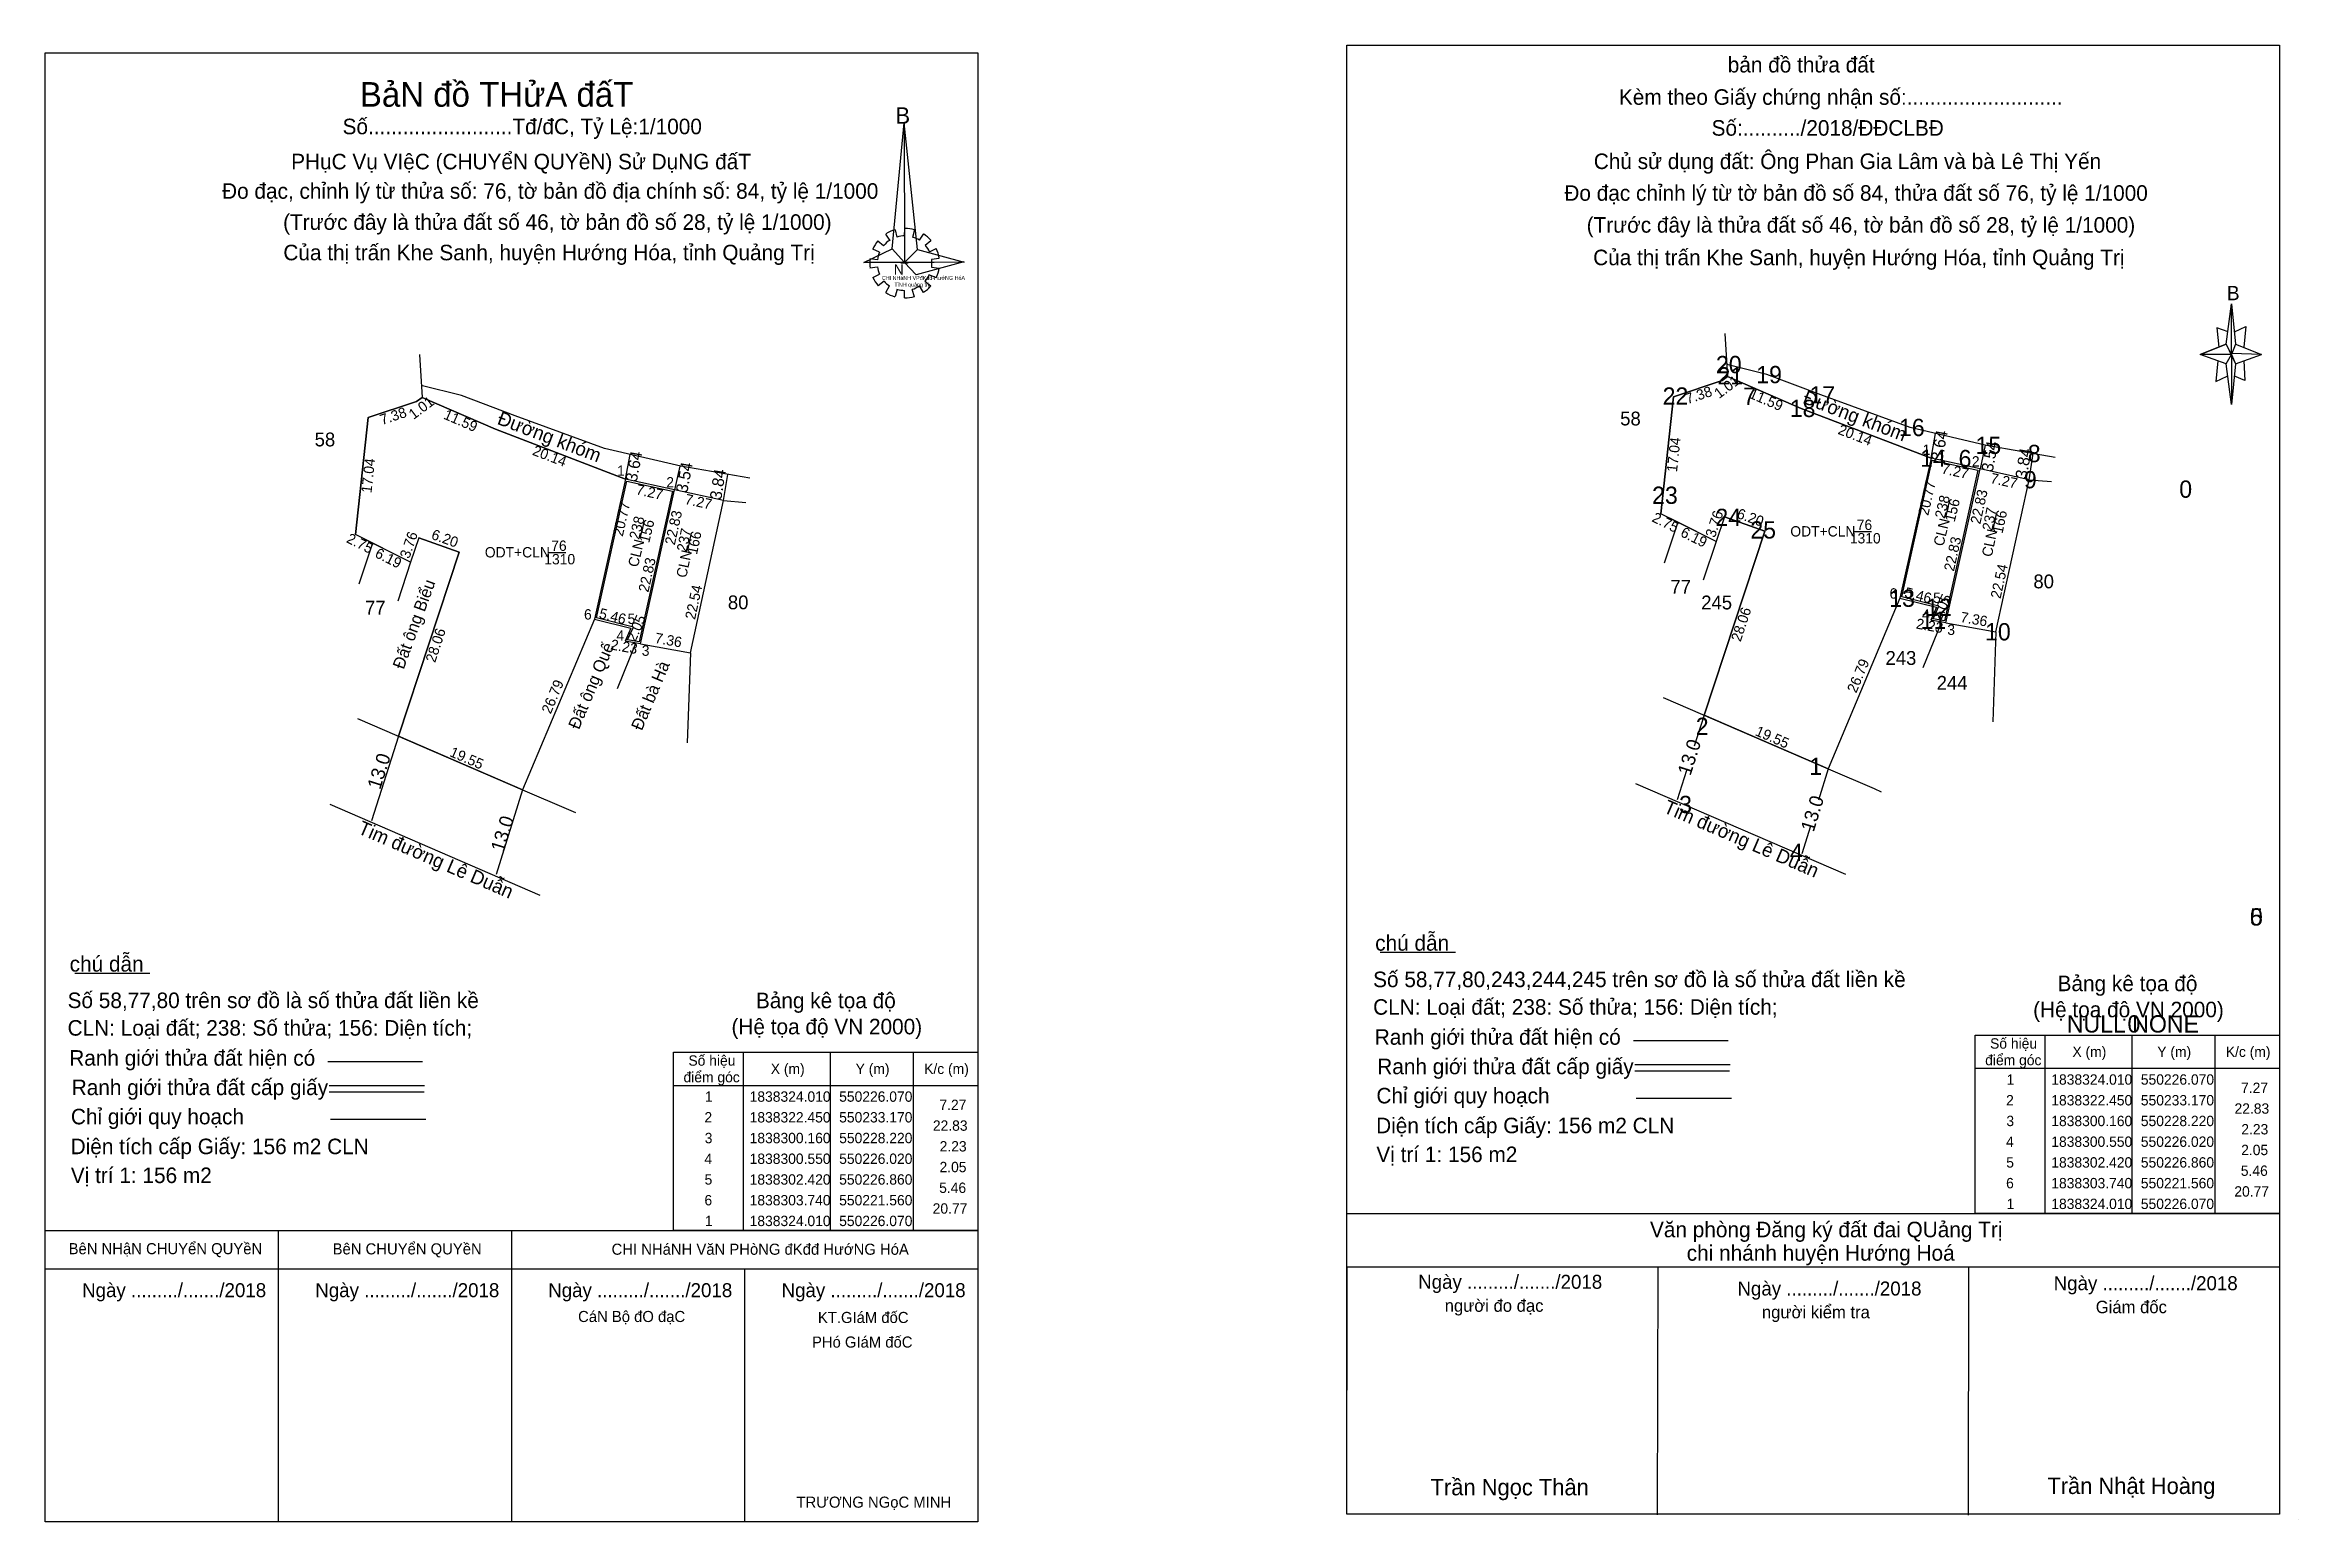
# Model space of a CAD drawing. Extents: x 549953 to 550279, y 1838170 to 1838384.
import ezdxf

# ---------------------------------------------------------------- set-up
doc = ezdxf.new("R2010")
doc.units = 0
doc.layers.add('Level 12', color=7, linetype='Continuous')
doc.layers.add('Level 4', color=7, linetype='Continuous')

msp = doc.modelspace()

# ---------------------------------------------------------------- linework, layer by layer
at = {"layer": 'Level 4'}
for p, q in [((550073.89, 1838353.86), (550072.91, 1838354.27)), ((550073.63, 1838355.5), (550074.45, 1838354.78)), ((550075.36, 1838355.57), (550074.78, 1838356.46)), ((550076.12, 1838357.07), (550076.38, 1838356.01)), ((550077.49, 1838356.18), (550077.52, 1838357.28)), ((550078.93, 1838357.07), (550078.67, 1838355.98)), ((550079.65, 1838355.57), (550080.24, 1838356.46)), ((550081.32, 1838355.5), (550080.5, 1838354.82)), ((550081.09, 1838353.89), (550082.07, 1838354.37)), ((550072.49, 1838352.94), (550073.57, 1838352.77)), ((550073.57, 1838351.67), (550072.49, 1838351.5)), ((550076.97, 1838352.29), (550078.02, 1838352.29)), ((550082.53, 1838352.94), (550081.42, 1838352.77)), ((550081.42, 1838351.67), (550082.53, 1838351.5)), ((550082.53, 1838351.91), (550082.53, 1838351.91)), ((550082.53, 1838351.91), (550082.53, 1838351.91)), ((550072.91, 1838350.17), (550073.89, 1838350.65)), ((550074.55, 1838349.62), (550073.7, 1838348.94)), ((550074.78, 1838348.02), (550075.33, 1838348.98)), ((550076.44, 1838348.46), (550076.12, 1838347.4)), ((550077.49, 1838347.23), (550077.49, 1838348.29)), ((550078.57, 1838348.46), (550078.9, 1838347.44)), ((550080.24, 1838348.02), (550079.65, 1838348.94)), ((550080.44, 1838349.62), (550081.32, 1838348.98)), ((550082.11, 1838350.14), (550081.03, 1838350.55)), ((550268.79, 1838340.5), (550269.54, 1838346.38)), ((550196.25, 1838342.04), (550196.63, 1838335.85)), ((550269.09, 1838342.3), (550267.44, 1838342.9)), ((550267.44, 1838342.9), (550267.74, 1838340.08)), ((550269.99, 1838342.3), (550271.64, 1838343.08)), ((550271.64, 1838343.08), (550271.34, 1838340.08)), ((550007.29, 1838339.01), (550007.67, 1838332.82)), ((550268.79, 1838340.5), (550265.04, 1838339)), ((550265.04, 1838339), (550268.79, 1838340.5)), ((550268.79, 1838337.68), (550265.04, 1838339)), ((550269.54, 1838339), (550265.04, 1838339)), ((550267.59, 1838338.1), (550267.29, 1838335.1)), ((550269.54, 1838339), (550268.79, 1838340.5)), ((550268.79, 1838340.5), (550270.14, 1838337.68)), ((550273.89, 1838339), (550269.54, 1838339.18)), ((550269.54, 1838339.18), (550269.54, 1838339)), ((550269.54, 1838339), (550270.14, 1838337.68)), ((550270.14, 1838340.5), (550273.89, 1838339)), ((550270.14, 1838337.68), (550273.89, 1838339)), ((550270.14, 1838337.68), (550273.89, 1838339)), ((550271.34, 1838338.1), (550271.49, 1838335.28)), ((550013.37, 1838333.09), (550007.56, 1838334.54)), ((550195.82, 1838335.24), (550188.82, 1838332.91)), ((550196.63, 1838335.85), (550195.82, 1838335.24)), ((550202.33, 1838336.12), (550196.52, 1838337.57)), ((550207.26, 1838331.22), (550196.63, 1838335.85)), ((550210.12, 1838333.18), (550202.33, 1838336.12)), ((550267.29, 1838335.1), (550268.94, 1838335.88)), ((550270.14, 1838337.68), (550269.54, 1838331.8)), ((550271.49, 1838335.28), (550269.99, 1838335.88)), ((550006.86, 1838332.21), (549999.86, 1838329.88)), ((550007.67, 1838332.82), (550006.86, 1838332.21)), ((550018.3, 1838328.19), (550007.67, 1838332.82)), ((550021.16, 1838330.15), (550013.37, 1838333.09)), ((550188.82, 1838332.91), (550186.97, 1838315.97)), ((550226.07, 1838324.01), (550207.26, 1838331.22)), ((550223.03, 1838328.46), (550210.12, 1838333.18)), ((549999.86, 1838329.88), (549998.01, 1838312.94)), ((550037.11, 1838320.98), (550018.3, 1838328.19)), ((550034.07, 1838325.43), (550021.16, 1838330.15)), ((550234.08, 1838325.87), (550223.03, 1838328.46)), ((550045.12, 1838322.84), (550034.07, 1838325.43)), ((550226.07, 1838324.01), (550226.74, 1838327.59)), ((550233.92, 1838325.91), (550233.17, 1838322.45)), ((550244.06, 1838324.13), (550234.08, 1838325.87)), ((550240.27, 1838320.9), (550240.86, 1838324.69)), ((550037.11, 1838320.98), (550037.78, 1838324.56)), ((550044.96, 1838322.88), (550044.21, 1838319.42)), ((550055.1, 1838321.1), (550045.12, 1838322.84)), ((550051.31, 1838317.87), (550051.9, 1838321.66)), ((550226.07, 1838324.01), (550221.56, 1838303.74)), ((550233.17, 1838322.45), (550226.07, 1838324.01)), ((550228.22, 1838300.16), (550233.17, 1838322.45)), ((550240.27, 1838320.9), (550233.17, 1838322.45)), ((550037.11, 1838320.98), (550032.6, 1838300.71)), ((550044.21, 1838319.42), (550037.11, 1838320.98)), ((550039.26, 1838297.13), (550044.21, 1838319.42)), ((550051.31, 1838317.87), (550044.21, 1838319.42)), ((550235.47, 1838298.88), (550240.27, 1838320.9)), ((550240.27, 1838320.9), (550243.49, 1838320.62)), ((550046.51, 1838295.85), (550051.31, 1838317.87)), ((550051.31, 1838317.87), (550054.53, 1838317.59)), ((550194.97, 1838311.97), (550186.97, 1838315.97)), ((550196.18, 1838315.53), (550194.97, 1838311.97)), ((550196.18, 1838315.53), (550202.02, 1838313.44)), ((550228.2, 1838315.47), (550228.76, 1838317.72)), ((550235.08, 1838313.69), (550235.57, 1838315.97)), ((550006.01, 1838308.94), (549998.01, 1838312.94)), ((550000.47, 1838311.71), (549998.5, 1838305.78)), ((550007.22, 1838312.5), (550006.01, 1838308.94)), ((550007.22, 1838312.5), (550013.06, 1838310.41)), ((550039.24, 1838312.44), (550039.8, 1838314.69)), ((550046.12, 1838310.66), (550046.61, 1838312.94)), ((550189.43, 1838314.74), (550187.46, 1838308.81)), ((550194.97, 1838311.97), (550193.1, 1838306.35)), ((550202.02, 1838313.44), (550193.22, 1838286.8)), ((550214.97, 1838313.38), (550217.44, 1838313.38)), ((550006.01, 1838308.94), (550004.14, 1838303.32)), ((550013.06, 1838310.41), (550004.26, 1838283.77)), ((550026.01, 1838310.35), (550028.48, 1838310.35)), ((550221.56, 1838303.74), (550211.17, 1838279.05)), ((550221.56, 1838303.74), (550226.86, 1838302.42)), ((550226.86, 1838302.42), (550226.02, 1838300.55)), ((550032.6, 1838300.71), (550022.21, 1838276.02)), ((550032.6, 1838300.71), (550037.9, 1838299.39)), ((550037.9, 1838299.39), (550037.06, 1838297.52)), ((550224.93, 1838293.71), (550227.57, 1838300.24)), ((550228.22, 1838300.16), (550226.02, 1838300.55)), ((550228.22, 1838300.16), (550235.47, 1838298.88)), ((550235.47, 1838298.88), (550235.01, 1838285.85)), ((550035.97, 1838290.68), (550038.61, 1838297.21)), ((550039.26, 1838297.13), (550037.06, 1838297.52)), ((550039.26, 1838297.13), (550046.51, 1838295.85)), ((550046.51, 1838295.85), (550046.05, 1838282.82)), ((550187.3, 1838289.35), (550211.17, 1838279.05)), ((549998.34, 1838286.32), (550022.21, 1838276.02)), ((550193.22, 1838286.8), (550191.8, 1838282.34)), ((550004.26, 1838283.77), (550000.36, 1838271.53)), ((550211.17, 1838279.05), (550209.77, 1838274.52)), ((550211.17, 1838279.05), (550217.82, 1838276.17)), ((550022.21, 1838276.02), (550018.41, 1838263.72)), ((550022.21, 1838276.02), (550028.86, 1838273.14)), ((550183.29, 1838276.93), (550213.68, 1838263.8)), ((550190.66, 1838278.78), (550189.32, 1838274.56)), ((550217.82, 1838276.17), (550218.84, 1838275.73)), ((549994.33, 1838273.9), (550024.72, 1838260.77)), ((550028.86, 1838273.14), (550029.88, 1838272.7)), ((550208.61, 1838270.75), (550207.37, 1838266.75)), ((550146.36, 1838252.51), (550157.22, 1838252.51)), ((549957.4, 1838249.48), (549968.26, 1838249.48)), ((550242.54, 1838240.48), (550242.54, 1838214.68)), ((550255.14, 1838240.48), (550255.14, 1838214.68)), ((550267.14, 1838240.48), (550267.14, 1838214.68)), ((549994.03, 1838236.67), (550007.74, 1838236.67)), ((550054.14, 1838238.01), (550054.14, 1838212.21)), ((550066.74, 1838238.01), (550066.74, 1838212.21)), ((550078.74, 1838238.01), (550078.74, 1838212.21)), ((550182.99, 1838239.7), (550196.7, 1838239.7)), ((550183.2, 1838236.22), (550197, 1838236.22)), ((550183.2, 1838235.32), (550196.91, 1838235.32)), ((550232.46, 1838235.68), (550276.5, 1838235.68)), ((549994.24, 1838233.19), (550008.04, 1838233.19)), ((549994.24, 1838232.29), (550007.95, 1838232.29)), ((550044.06, 1838233.21), (550088.1, 1838233.21)), ((550183.38, 1838231.36), (550197.18, 1838231.36)), ((549994.42, 1838228.33), (550008.22, 1838228.33)), ((550141.5, 1838214.68), (550276.5, 1838214.68)), ((550141.5, 1838214.68), (550276.5, 1838214.68)), ((549953.1, 1838212.21), (550088.1, 1838212.21)), ((549986.85, 1838212.21), (549986.85, 1838170.01)), ((550020.6, 1838212.21), (550020.6, 1838170.01)), ((549953.1, 1838206.65), (550088.1, 1838206.65)), ((550054.32, 1838206.65), (550054.32, 1838170.01)), ((550141.5, 1838171.12), (550141.56, 1838207)), ((550141.5, 1838206.94), (550276.5, 1838206.94)), ((550186.5, 1838171.04), (550186.56, 1838206.92)), ((550231.5, 1838170.97), (550231.56, 1838206.85)), ((550279.32, 1838170.34), (550279.32, 1838170.34)), ((550279.32, 1838170.34), (550279.32, 1838170.34)), ((550279.32, 1838170.34), (550279.32, 1838170.34))]:
    msp.add_line(p, q, dxfattribs=at)
for points in [[(550141.5, 1838383.82), (550276.5, 1838383.82)], [(550141.5, 1838171.12), (550141.5, 1838383.82)], [(550276.5, 1838383.82), (550276.5, 1838171.12)], [(550276.5, 1838171.12), (550141.5, 1838171.12)]]:
    msp.add_lwpolyline(points, dxfattribs=at)
for points in [[(549953.1, 1838170.01), (549953.1, 1838382.71), (550088.1, 1838382.71), (550088.1, 1838170.01)], [(549953.1, 1838170.01), (549953.1, 1838382.71), (550088.1, 1838382.71), (550088.1, 1838170.01)], [(549953.11, 1838382.71), (550088.11, 1838382.71), (550088.11, 1838170.01), (549953.11, 1838170.01)], [(550077.43, 1838372.58), (550077.49, 1838352.32), (550075.72, 1838354.34)], [(550077.43, 1838372.58), (550077.49, 1838352.32), (550079.36, 1838354.2)], [(550071.6, 1838352.32), (550075.72, 1838354.34), (550077.49, 1838352.32)], [(550086.13, 1838352.39), (550077.49, 1838352.32), (550079.36, 1838354.2)], [(550086.07, 1838352.43), (550079.19, 1838350.58), (550077.49, 1838352.32)], [(550269.54, 1838346.38), (550270.14, 1838340.5), (550269.54, 1838339)], [(550269.54, 1838339), (550269.54, 1838331.8), (550268.79, 1838337.68)], [(550196.63, 1838335.85), (550207.26, 1838331.22), (550226.07, 1838324.01), (550221.56, 1838303.74), (550211.17, 1838279.05), (550193.22, 1838286.8), (550202.02, 1838313.44), (550196.18, 1838315.53), (550194.97, 1838311.97), (550189.43, 1838314.74), (550186.97, 1838315.97), (550188.82, 1838332.91), (550195.82, 1838335.24)], [(550007.67, 1838332.82), (550018.3, 1838328.19), (550037.11, 1838320.98), (550032.6, 1838300.71), (550022.21, 1838276.02), (550004.26, 1838283.77), (550013.06, 1838310.41), (550007.22, 1838312.5), (550006.01, 1838308.94), (550000.47, 1838311.71), (549998.01, 1838312.94), (549999.86, 1838329.88), (550006.86, 1838332.21)], [(550226.26, 1838323.71), (550232.87, 1838322.26), (550228.03, 1838300.45), (550226.38, 1838300.74), (550227.21, 1838302.59), (550221.86, 1838303.92)], [(550037.3, 1838320.68), (550043.91, 1838319.23), (550039.07, 1838297.42), (550037.42, 1838297.71), (550038.25, 1838299.56), (550032.9, 1838300.89)], [(550232.46, 1838240.48), (550276.5, 1838240.48), (550276.5, 1838214.68), (550232.46, 1838214.68)], [(550044.06, 1838238.01), (550088.1, 1838238.01), (550088.1, 1838212.21), (550044.06, 1838212.21)]]:
    msp.add_lwpolyline(points, close=True, dxfattribs=at)
for centre, major_axis, start_param, end_param in [((550077.51, 1838352.25), (5.05, 0), 2.439582, 2.724002), ((550077.51, 1838352.25), (3.96, 0), 2.133735, 2.444963), ((550077.51, 1838352.25), (5.05, 0), 1.84956, 2.139009), ((550077.51, 1838352.25), (3.96, 0), 1.569856, 1.856111), ((550077.51, 1838352.25), (5.05, 0), 1.279242, 1.563322), ((550077.51, 1838352.25), (3.96, 0), 1.002709, 1.275562), ((550077.51, 1838352.25), (5.05, 0), 0.710562, 0.996872), ((550077.51, 1838352.25), (3.96, 0), 0.426784, 0.706465), ((550077.51, 1838352.25), (5.05, 0), 0.139051, 0.433933), ((550077.51, 1838352.25), (5.05, 0), 3.006679, 3.291393), ((550077.51, 1838352.25), (3.96, 0), 2.723685, 3.015158), ((550077.51, 1838352.25), (3.96, 0), 3.2823, 3.561051), ((550077.51, 1838352.25), (3.96, 0), 6.135584, 6.416185), ((550077.51, 1838352.25), (5.05, 0), 5.852303, 6.138396), ((550077.51, 1838352.25), (5.05, 0), 3.569886, 3.856919), ((550077.51, 1838352.25), (3.96, 0), 3.860776, 4.132583), ((550077.48, 1838352.22), (5.05, 0), 4.147091, 4.436593), ((550077.51, 1838352.25), (3.96, 0), 4.438547, 4.71314), ((550077.51, 1838352.25), (3.96, 0), 4.990871, 5.289332), ((550077.51, 1838352.25), (5.05, 0), 5.285614, 5.567987), ((550077.51, 1838352.25), (3.96, 0), 5.561373, 5.839514), ((550077.51, 1838352.25), (5.05, 0), 4.71301, 4.997611)]:
    msp.add_ellipse(centre, major_axis=major_axis, ratio=0.995001, start_param=start_param, end_param=end_param, dxfattribs=at)

# ---------------------------------------------------------------- texts
at = {"layer": 'Level 12'}
for s, p in [('20', (550194.94, 1838336.32)), ('21', (550195.16, 1838334.68)), ('19', (550200.77, 1838334.87)), ('22', (550187.22, 1838331.76)), ('7', (550198.87, 1838331.73)), ('18', (550205.63, 1838329.97)), ('17', (550208.47, 1838331.93)), ('16', (550221.43, 1838327.21)), ('14', (550224.49, 1838322.76)), ('6', (550230.06, 1838322.71)), ('15', (550232.51, 1838324.62)), ('8', (550240.08, 1838323.44)), ('9', (550239.52, 1838319.65)), ('23', (550185.7, 1838317.4)), ('0', (550262, 1838318.28)), ('24', (550194.86, 1838314.19)), ('25', (550199.92, 1838312.38)), ('13', (550220.02, 1838302.49)), ('12', (550225.34, 1838301.17)), ('11', (550224.56, 1838299.3)), ('10', (550233.89, 1838297.63)), ('2', (550192.02, 1838283.94)), ('1', (550208.46, 1838278.14)), ('3', (550189.61, 1838272.63)), ('4', (550205.65, 1838265.7)), ('0', (550272.23, 1838256.36)), ('5', (550272.24, 1838256.35)), ('NULL NONE ', (550245.72, 1838240.86)), ('0', (550254.51, 1838240.86))]:
    msp.add_text(s, height=2.5, dxfattribs=at).set_placement(p)
at = {"layer": 'Level 4'}
for s, height, p in [('bản đồ thửa đất', 2.25, (550196.65, 1838379.85)), ('BảN đồ THửA đấT', 3.5738, (549998.66, 1838374.89)), ('Kèm theo Giấy chứng nhận số:...........................', 2.25, (550180.9, 1838375.17)), ('B', 2.38, (550076.18, 1838372.43)), ('Số.........................Tđ/đC, Tỷ Lệ:1/1000', 2.25, (549996.16, 1838370.91)), ('Số:........../2018/ĐĐCLBĐ', 2.25, (550194.31, 1838370.7)), ('PHụC Vụ VIệC (CHUYểN QUYềN) Sử DụNG đấT', 2.25, (549988.72, 1838365.83)), ('Chủ sử dụng đất: Ông Phan Gia Lâm và bà Lê Thị Yến', 2.25, (550177.26, 1838365.87)), ('Đo đạc, chỉnh lý từ thửa số: 76, tờ bản đồ địa chính số: 84, tỷ lệ 1/1000 ', 2.25, (549978.72, 1838361.57)), ('Đo đạc chỉnh lý từ tờ bản đồ số 84, thửa đất số 76, tỷ lệ 1/1000 ', 2.25, (550173, 1838361.28)), ('(Trước đây là thửa đất số 46, tờ bản đồ số 28, tỷ lệ 1/1000)', 2.25, (549987.55, 1838357.07)), ('(Trước đây là thửa đất số 46, tờ bản đồ số 28, tỷ lệ 1/1000)', 2.25, (550176.23, 1838356.66)), ('Của thị trấn Khe Sanh, huyện Hướng Hóa, tỉnh Quảng Trị', 2.25, (549987.59, 1838352.66)), ('Của thị trấn Khe Sanh, huyện Hướng Hóa, tỉnh Quảng Trị', 2.25, (550177.17, 1838351.95)), ('N', 1.49, (550075.94, 1838350.58)), ('CHI NHáNH VPđKđđ-HướNG HóA', 0.5623, (550074.22, 1838349.83)), ('TỉNH quảng trị', 0.5625, (550076.03, 1838348.85)), ('B', 2.07, (550268.89, 1838346.88)), ('58', 2, (550181.08, 1838328.75)), ('58', 2, (549992.12, 1838325.72)), (' 1', 1.5, (550224.3, 1838324.49)), (' 1', 1.5, (550035.34, 1838321.46)), (' 2', 1.5, (550231.42, 1838322.8)), (' 2', 1.5, (550042.46, 1838319.77)), ('76', 1.5, (550215.32, 1838313.62)), ('76', 1.5, (550026.36, 1838310.59)), ('ODT+CLN', 1.5, (550205.71, 1838312.67)), ('1310', 1.5, (550214.32, 1838311.67)), ('ODT+CLN', 1.5, (550016.75, 1838309.64)), ('1310', 1.5, (550025.36, 1838308.64)), ('77', 2, (550188.36, 1838304.4)), (' 6', 1.5, (550219.51, 1838303.68)), ('80', 2, (550240.89, 1838305.17)), ('77', 2, (549999.4, 1838301.37)), (' 6', 1.5, (550030.55, 1838300.65)), ('80', 2, (550051.93, 1838302.14)), ('245', 2, (550192.81, 1838302.12)), (' 4', 1.5, (550224.2, 1838300.62)), (' 5', 1.5, (550225.81, 1838303.05)), (' 4', 1.5, (550035.24, 1838297.59)), (' 5', 1.5, (550036.85, 1838300.02)), (' 3', 1.5, (550227.87, 1838298.43)), (' 3', 1.5, (550038.91, 1838295.4)), ('243', 2, (550219.48, 1838294.09)), ('244', 2, (550226.89, 1838290.49)), ('chú dẫn', 2.25, (550145.62, 1838252.71)), ('chú dẫn', 2.25, (549956.66, 1838249.68)), ('Số 58,77,80,243,244,245 trên sơ đồ là số thửa đất liền kề', 2.25, (550145.32, 1838247.43)), ('Số 58,77,80 trên sơ đồ là số thửa đất liền kề', 2.25, (549956.36, 1838244.4)), ('Bảng kê tọa độ', 2.25, (550055.99, 1838244.38)), ('Bảng kê tọa độ', 2.25, (550244.39, 1838246.85)), ('CLN: Loại đất; 238: Số thửa; 156: Diện tích;', 2.25, (550145.32, 1838243.44)), ('(Hệ tọa độ VN 2000)', 2.25, (550240.85, 1838243.07)), ('CLN: Loại đất; 238: Số thửa; 156: Diện tích;', 2.25, (549956.36, 1838240.41)), ('(Hệ tọa độ VN 2000)', 2.25, (550052.45, 1838240.6)), ('Ranh giới thửa đất hiện có ', 2.25, (550145.56, 1838239.09)), ('Số hiệu', 1.5, (550234.62, 1838238.53)), ('Ranh giới thửa đất hiện có ', 2.25, (549956.6, 1838236.06)), ('Số hiệu', 1.5, (550046.22, 1838236.06)), ('Ranh giới thửa đất cấp giấy', 2.25, (550145.92, 1838234.83)), ('điểm góc', 1.5, (550233.91, 1838236.13)), ('X (m)', 1.5, (550246.54, 1838237.33)), ('Y (m)', 1.5, (550258.82, 1838237.33)), ('K/c (m)', 1.5, (550268.74, 1838237.33)), ('Ranh giới thửa đất cấp giấy', 2.25, (549956.96, 1838231.8)), ('điểm góc', 1.5, (550045.51, 1838233.66)), ('X (m)', 1.5, (550058.14, 1838234.86)), ('Y (m)', 1.5, (550070.42, 1838234.86)), ('K/c (m)', 1.5, (550080.34, 1838234.86)), (' 1', 1.5, (550236.46, 1838233.31)), ('1838324.010', 1.5, (550243.48, 1838233.31)), ('550226.070', 1.5, (550256.44, 1838233.31)), ('7.27', 1.5, (550270.95, 1838232.11)), (' 1', 1.5, (550048.06, 1838230.84)), ('1838324.010', 1.5, (550055.08, 1838230.84)), ('550226.070', 1.5, (550068.04, 1838230.84)), ('7.27', 1.5, (550082.55, 1838229.64)), ('Chỉ giới quy hoạch', 2.25, (550145.8, 1838230.6)), (' 2', 1.5, (550236.38, 1838230.31)), ('1838322.450', 1.5, (550243.48, 1838230.31)), ('550233.170', 1.5, (550256.44, 1838230.31)), ('22.83', 1.5, (550270, 1838229.11)), ('Chỉ giới quy hoạch', 2.25, (549956.84, 1838227.57)), (' 2', 1.5, (550047.98, 1838227.84)), ('1838322.450', 1.5, (550055.08, 1838227.84)), ('550233.170', 1.5, (550068.04, 1838227.84)), ('22.83', 1.5, (550081.6, 1838226.64)), ('Diện tích cấp Giấy: 156 m2 CLN', 2.25, (550145.76, 1838226.28)), (' 3', 1.5, (550236.42, 1838227.31)), ('1838300.160', 1.5, (550243.48, 1838227.31)), ('550228.220', 1.5, (550256.44, 1838227.31)), ('2.23', 1.5, (550270.98, 1838226.11)), ('Diện tích cấp Giấy: 156 m2 CLN', 2.25, (549956.8, 1838223.25)), (' 3', 1.5, (550048.02, 1838224.84)), ('1838300.160', 1.5, (550055.08, 1838224.84)), ('550228.220', 1.5, (550068.04, 1838224.84)), ('2.23', 1.5, (550082.58, 1838223.64)), ('Vị trí 1: 156 m2', 2.25, (550145.79, 1838222.1)), (' 4', 1.5, (550236.38, 1838224.31)), ('1838300.550', 1.5, (550243.48, 1838224.31)), ('550226.020', 1.5, (550256.44, 1838224.31)), ('2.05', 1.5, (550270.96, 1838223.11)), ('Vị trí 1: 156 m2', 2.25, (549956.83, 1838219.07)), (' 4', 1.5, (550047.98, 1838221.84)), (' 5', 1.5, (550048, 1838218.84)), ('1838300.550', 1.5, (550055.08, 1838221.84)), ('1838302.420', 1.5, (550055.08, 1838218.84)), ('550226.020', 1.5, (550068.04, 1838221.84)), ('550226.860', 1.5, (550068.04, 1838218.84)), ('2.05', 1.5, (550082.56, 1838220.64)), (' 5', 1.5, (550236.4, 1838221.31)), ('1838302.420', 1.5, (550243.48, 1838221.31)), ('550226.860', 1.5, (550256.44, 1838221.31)), ('5.46', 1.5, (550270.91, 1838220.11)), (' 6', 1.5, (550047.98, 1838215.84)), ('1838303.740', 1.5, (550055.08, 1838215.84)), ('550221.560', 1.5, (550068.04, 1838215.84)), ('5.46', 1.5, (550082.51, 1838217.64)), (' 6', 1.5, (550236.38, 1838218.31)), ('1838303.740', 1.5, (550243.48, 1838218.31)), ('550221.560', 1.5, (550256.44, 1838218.31)), ('20.77', 1.5, (550269.97, 1838217.11)), (' 1', 1.5, (550048.06, 1838212.84)), ('1838324.010', 1.5, (550055.08, 1838212.84)), ('550226.070', 1.5, (550068.04, 1838212.84)), ('20.77', 1.5, (550081.57, 1838214.64)), (' 1', 1.5, (550236.46, 1838215.31)), ('1838324.010', 1.5, (550243.48, 1838215.31)), ('550226.070', 1.5, (550256.44, 1838215.31)), ('BêN NHậN CHUYểN QUYềN', 1.6043, (549956.51, 1838208.77)), ('BêN CHUYểN QUYềN', 1.6043, (549994.72, 1838208.74)), (' Văn phòng Đăng ký đất đai QUảng Trị', 2.25, (550184.56, 1838211.22)), ('CHI NHáNH VăN PHòNG đKđđ HướNG HóA', 1.6043, (550035.1, 1838208.69)), ('chi nhánh huyện Hướng Hoá', 2.25, (550190.71, 1838207.83)), ('Ngày ........./......./2018', 2.025, (549958.46, 1838202.55)), ('Ngày ........./......./2018', 2.025, (549992.21, 1838202.55)), ('Ngày ........./......./2018', 2.025, (550025.92, 1838202.55)), ('Ngày ........./......./2018', 2.025, (550059.7, 1838202.55)), ('Ngày ........./......./2018', 2.025, (550151.84, 1838203.76)), ('Ngày ........./......./2018', 2.025, (550198.05, 1838202.79)), ('Ngày ........./......./2018', 2.025, (550243.82, 1838203.56)), ('người đo đạc', 1.8, (550155.68, 1838200.43)), ('người kiểm tra', 1.8, (550201.59, 1838199.49)), ('Giám đốc', 1.8, (550249.91, 1838200.23)), ('CáN Bộ đO đạC', 1.6043, (550030.25, 1838198.95)), ('KT.GIáM đốC', 1.6049, (550064.96, 1838198.81)), ('PHó GIáM đốC', 1.6049, (550064.1, 1838195.25)), ('Trần Ngọc Thân', 2.37, (550153.64, 1838173.86)), ('Trần Nhật Hoàng', 2.3699, (550242.91, 1838174.05)), ('TRƯƠNG NGọC MINH', 1.6049, (550061.86, 1838172.07))]:
    msp.add_text(s, height=height, dxfattribs=at).set_placement(p)
for s, height, rotation, p in [('1.01', 1.5, 36.9829, (550195.4, 1838332.57)), ('7.38', 1.5, 18.4104, (550001.87, 1838328.8)), ('1.01', 1.5, 36.9829, (550006.44, 1838329.54)), ('7.38', 1.5, 18.4104, (550190.83, 1838331.83)), ('11.59', 1.5, 336.464, (550199.62, 1838332.8)), ('Đường khóm', 2, 339.0278, (550207.37, 1838332.03)), ('11.59', 1.5, 336.464, (550010.66, 1838329.77)), ('Đường khóm', 2, 339.0278, (550018.41, 1838329)), ('20.14', 1.5, 339.0278, (550212.49, 1838327.56)), ('20.14', 1.5, 339.0278, (550023.53, 1838324.53)), ('3.64', 1.7, 79.3997, (550038.74, 1838320.49)), ('17.04', 1.5, 83.7675, (550189.3, 1838321.95)), ('3.64', 1.7, 79.3997, (550227.7, 1838323.52)), ('3.54', 1.7, 79.3997, (550235, 1838321.93)), ('3.84', 1.7, 81.1516, (550239.93, 1838320.94)), ('17.04', 1.5, 83.7675, (550000.34, 1838318.92)), ('3.54', 1.7, 79.3997, (550046.04, 1838318.9)), ('3.84', 1.7, 81.1516, (550050.97, 1838317.91)), ('7.27', 1.5, 347.608, (550227.5, 1838321.83)), ('7.27', 1.5, 347.685, (550234.57, 1838320.43)), ('7.27', 1.5, 347.608, (550038.54, 1838318.8)), ('7.27', 1.5, 347.685, (550045.61, 1838317.4)), ('20.77', 1.5, 77.4562, (550225.67, 1838315.63)), ('238', 1.5, 76.3174, (550228.04, 1838315.18)), ('22.83', 1.5, 77.4794, (550233.2, 1838314.38)), ('20.77', 1.5, 77.4562, (550036.71, 1838312.6)), ('238', 1.5, 76.3174, (550039.08, 1838312.15)), ('156', 1.5, 76.3174, (550040.53, 1838311.66)), ('22.83', 1.5, 77.4794, (550044.24, 1838311.35)), ('2.75', 1.5, 333.435, (550185.56, 1838314.92)), ('3.76', 1.5, 71.2277, (550194.78, 1838312.4)), ('6.20', 1.5, 340.3089, (550197.85, 1838315.39)), ('CLN', 1.5, 76.3174, (550227.86, 1838311.17)), ('156', 1.5, 76.3174, (550229.49, 1838314.69)), ('237', 1.5, 78.032, (550234.92, 1838313.41)), ('166', 1.5, 78.032, (550236.41, 1838313.01)), ('2.75', 1.5, 333.435, (549996.6, 1838311.89)), ('3.76', 1.5, 71.2277, (550005.82, 1838309.37)), ('6.20', 1.5, 340.3089, (550008.89, 1838312.36)), ('CLN', 1.5, 76.3174, (550038.9, 1838308.14)), ('237', 1.5, 78.032, (550045.96, 1838310.38)), ('166', 1.5, 78.032, (550047.45, 1838309.98)), ('6.19', 1.5, 333.435, (550189.68, 1838312.78)), ('22.83', 1.5, 77.4794, (550229.38, 1838307.55)), ('CLN', 1.5, 78.032, (550234.86, 1838309.63)), ('6.19', 1.5, 333.435, (550000.72, 1838309.75)), ('22.83', 1.5, 77.4794, (550040.42, 1838304.52)), ('CLN', 1.5, 78.032, (550045.9, 1838306.6)), ('22.54', 1.5, 77.7028, (550236.13, 1838303.59)), ('Đất ông Biểu', 1.75, 69.9894, (550005, 1838293.34)), ('22.54', 1.5, 77.7028, (550047.17, 1838300.56)), ('5.46', 1.5, 346.0146, (550222.14, 1838303.91)), ('5.46', 1.5, 346.0146, (550033.18, 1838300.88)), ('28.06', 1.5, 71.72, (550198.51, 1838297.35)), ('2.05', 1.5, 65.8105, (550227.49, 1838300.36)), ('28.06', 1.5, 71.72, (550009.55, 1838294.32)), ('2.05', 1.5, 65.8105, (550038.53, 1838297.33)), ('7.36', 1.5, 349.9875, (550041.28, 1838297.28)), ('2.23', 1.5, 349.9475, (550223.82, 1838299.36)), ('7.36', 1.5, 349.9875, (550230.24, 1838300.31)), ('Đất ông Quế', 1.75, 67.1778, (550030.37, 1838284.62)), ('2.23', 1.5, 349.9475, (550034.86, 1838296.33)), ('Đất bà Hà', 1.75, 67.1778, (550039.47, 1838284.46)), ('26.79', 1.5, 67.1778, (550215.24, 1838289.92)), ('26.79', 1.5, 67.1778, (550026.28, 1838286.89)), ('13.0', 2, 72.3267, (550191.25, 1838277.95)), ('19.55', 1.5, 336.6475, (550200.5, 1838283.94)), ('13.0', 2, 72.3267, (550001.59, 1838275.92)), ('19.55', 1.5, 336.6475, (550011.54, 1838280.91)), ('Tim đường Lê Duẫn', 2, 336.6332, (550187.2, 1838272.78)), ('13.0', 2, 72.8318, (550209.08, 1838269.8)), ('Tim đường Lê Duẫn', 2, 336.6332, (549998.24, 1838269.75)), ('13.0', 2, 72.8318, (550019.47, 1838266.87))]:
    msp.add_text(s, height=height, rotation=rotation, dxfattribs=at).set_placement(p)

doc.saveas('drawing.dxf')
